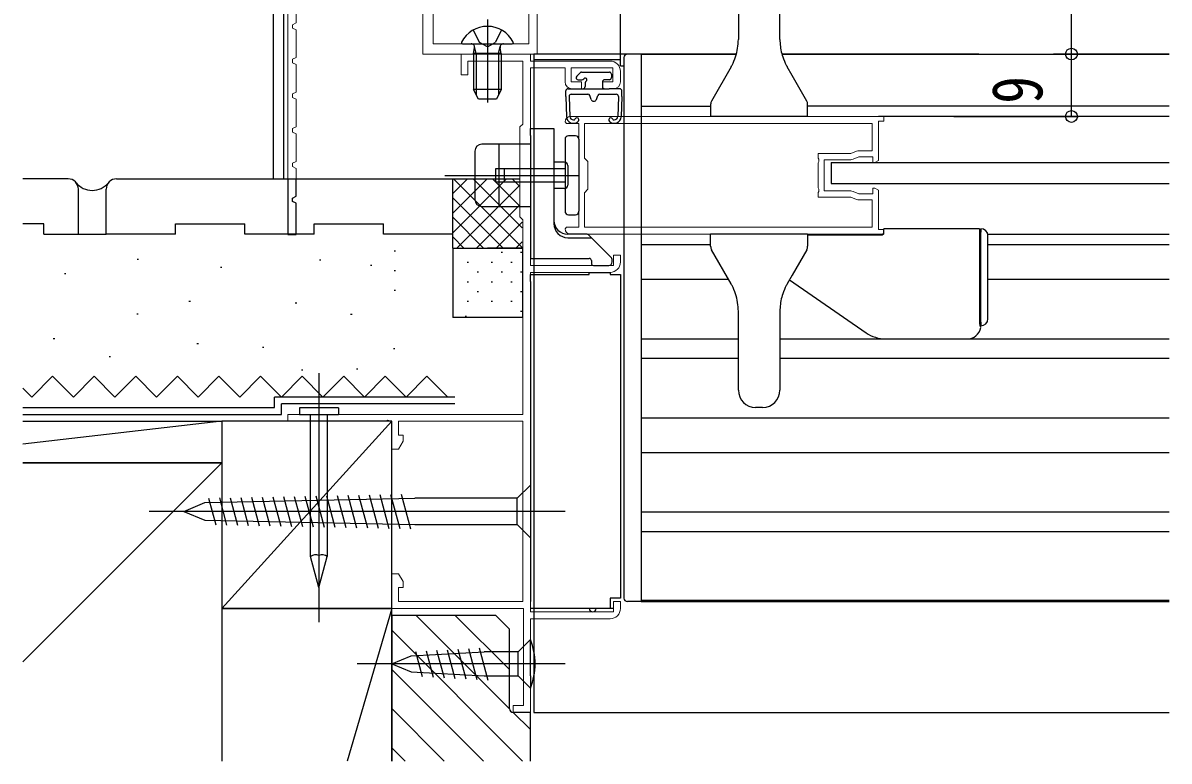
# Model space of a CAD drawing. Units: millimetres, scale not verified. Extents: x -495 to 495, y -800 to 801.
# Drawn here: x 60.7 to 226.1, y -99.6 to 7 of the extents above; entities that cross this region are included whole.
import ezdxf
from ezdxf.enums import TextEntityAlignment as Align

# ---------------------------------------------------------------- set-up
doc = ezdxf.new("R2010")
doc.units = ezdxf.units.MM
doc.header["$LTSCALE"] = 4
doc.layers.add('0-2_YKK_11', color=7, linetype='Continuous', lineweight=18)
for name, color, linetype in [('0-3_YKK_11E', 7, 'Continuous'), ('0-4_YKK_12', 2, 'Continuous'), ('0-5_YKK_13', 4, 'Continuous'), ('0-7_YKK_D', 6, 'Continuous'), ('0-9_YSS_K', 3, 'Continuous')]:
    doc.layers.add(name, color=color, linetype=linetype)
doc.styles.add('ＭＳ ゴシック', font='')
doc.styles.get('ＭＳ ゴシック').set_extended_font_data('MS Gothic')

msp = doc.modelspace()

# ---------------------------------------------------------------- linework, layer by layer
at = {"layer": '0-2_YKK_11'}
for p, q in [((146.933, -1.54), (146.933, -0.04)), ((183.237, -7.54), (141.737, -7.54)), ((184.937, -23.54), (139.737, -23.54))]:
    msp.add_line(p, q, dxfattribs=at)
at = {"layer": '0-2_YKK_11', "color": 30}
for points in [[(98.933, 21.458), (98.933, -15.54), (100.133, -15.54), (100.133, -14.04), (99.633, -13.785), (99.633, -13.295), (100.133, -13.04), (100.133, -9.04), (99.633, -8.785), (99.633, -8.295), (100.133, -8.04), (100.133, -4.04), (99.633, -3.785), (99.633, -3.295), (100.133, -3.04), (100.133, 0.96), (99.633, 1.215), (99.633, 1.705), (100.133, 1.96), (100.133, 5.96), (99.633, 6.215), (99.633, 6.705), (100.133, 6.96), (100.133, 20.448)], [(118.18, 15.898), (118.433, 15.601), (118.433, 2.46), (134.933, 2.46), (134.933, 10.76), (132.733, 10.76), (132.733, 9.76), (133.733, 9.76), (133.733, 3.96), (119.933, 3.96), (119.933, 9.76), (122.633, 9.76), (122.633, 10.76), (119.933, 10.76), (119.933, 16.471), (119.457, 16.971)]]:
    msp.add_lwpolyline(points, dxfattribs=at)
at = {"layer": '0-2_YKK_11'}
for points in [[(145.433, 1.46), (133.933, 1.46), (133.933, 2.46), (123.933, 2.46), (123.933, -0.54), (124.933, -0.54), (124.933, 1.46), (132.833, 1.46), (132.833, -7.64), (132.433, -8.04), (132.433, -21.04), (132.833, -21.44), (132.833, -49.54), (98.933, -49.54), (98.933, -50.54), (113.115, -50.54), (113.374, -50.391), (113.933, -50.542), (113.933, -54.542), (114.934, -54.542), (115.583, -53.417), (115.583, -52.542), (114.933, -52.542), (114.933, -50.54), (132.833, -50.54), (132.833, -76.54), (114.933, -76.54), (114.933, -74.542), (115.583, -74.542), (115.583, -73.667), (114.934, -72.542), (113.933, -72.542), (113.933, -77.54), (132.933, -77.54), (132.933, -91.54), (131.433, -91.54), (131.433, -92.54), (133.933, -92.54), (133.933, -79.04), (145.433, -79.04)], [(146.933, -27.54), (146.933, -26.54), (145.933, -26.54), (145.933, -28.04), (133.933, -28.04), (133.933, 0.46), (138.933, 0.46), (138.933, -1.54)], [(139.933, -2.54), (141.333, -2.54), (141.333, -1.54), (139.833, -1.54), (139.833, 0.46), (145.833, 0.46), (145.833, -1.54), (144.333, -1.54), (144.333, -2.54), (145.933, -2.54)], [(139.737, -6.54), (184.937, -6.54), (184.937, -7.24), (184.137, -7.24), (184.137, -12.89), (183.637, -13.19), (183.337, -13.19), (183.337, -12.39), (181.337, -12.39), (180.515, -12.719)], [(138.937, -22.74), (139.137, -22.54), (140.937, -22.54), (140.937, -7.54), (139.137, -7.54), (138.937, -7.34)], [(183.237, -7.54), (141.737, -7.54), (141.737, -12.54), (142.237, -13.04), (142.237, -17.04), (141.737, -17.54), (141.737, -22.54), (183.237, -22.54), (183.237, -18.59), (181.356, -18.59)], [(181.356, -11.49), (183.237, -11.49), (183.237, -7.54)], [(180.984, -18.519), (180.163, -18.19), (175.437, -18.19), (175.437, -17.537), (175.537, -17.364), (175.537, -17.017), (175.437, -16.844), (175.437, -13.237), (175.537, -13.064), (175.537, -12.717), (175.437, -12.544), (175.437, -11.89), (180.163, -11.89), (180.984, -11.562)], [(180.144, -12.79), (176.337, -12.79), (176.337, -17.29), (180.144, -17.29)], [(180.515, -17.362), (181.337, -17.69), (183.337, -17.69), (183.337, -16.89), (183.637, -16.89), (184.137, -17.19), (184.137, -22.84), (184.937, -22.84), (184.937, -23.54)], [(133.933, -78.04), (133.933, -29.04), (145.433, -29.04)], [(146.933, -77.54), (146.933, -76.54), (145.933, -76.54), (145.933, -78.04), (133.933, -78.04)]]:
    msp.add_lwpolyline(points, dxfattribs=at)
for centre, radius, start, end in [((145.433, -0.04), 1.5, 0.00001, 89.99999), ((139.933, -1.54), 1, 180.00001, 269.99999), ((145.933, -1.54), 1, 270.00001, 359.99999), ((139.737, -7.34), 0.8, 90.00001, 179.99999), ((181.356, -12.49), 1, 89.99998, 111.80137), ((180.144, -11.79), 1, 269.99998, 291.80137), ((180.144, -18.29), 1, 68.19863, 90.00002), ((181.356, -17.59), 1, 248.19863, 270.00002), ((139.737, -22.74), 0.8, 180.00001, 269.99999), ((145.433, -27.54), 1.5, 270.00001, 359.99999), ((145.433, -77.54), 1.5, 270.00001, 359.99999)]:
    msp.add_arc(centre, radius, start, end, dxfattribs=at)
at = {"layer": '0-3_YKK_11E'}
msp.add_line((98.933, -15.54), (98.933, -23.554), dxfattribs=at)
msp.add_lwpolyline([(98.933, -23.554), (100.133, -23.554), (100.133, -19.054), (99.633, -18.799), (99.633, -18.309), (100.133, -18.054), (100.133, -15.54)], dxfattribs=at)
at = {"layer": '0-4_YKK_12'}
for p, q in [((134.433, 2.46), (134.433, -92.54)), ((163.648, 2.46), (134.433, 2.46)), ((134.433, 1.66), (146.933, 1.66)), ((146.933, 0.76), (146.933, 1.66)), ((149.933, 2.46), (149.933, -76.34)), ((149.933, 2.46), (163.649, 2.46)), ((170.221, 2.464), (226.076, 2.464)), ((198.616, 2.46), (170.225, 2.46)), ((226.076, 2.46), (209.412, 2.46)), ((146.933, 0.76), (147.433, 0.76)), ((149.933, -5.04), (159.937, -5.04)), ((173.937, -5.03), (226.076, -5.03)), ((226.076, -6.54), (184.136, -6.54)), ((199.937, -23.54), (226.076, -23.54)), ((149.933, -25.04), (159.937, -25.04)), ((199.937, -25.03), (226.076, -25.03)), ((149.933, -30.04), (162.508, -30.04)), ((199.937, -30.03), (226.076, -30.03)), ((149.933, -38.64), (163.937, -38.64)), ((169.937, -38.636), (226.076, -38.636)), ((149.933, -41.44), (163.937, -41.44)), ((169.937, -41.436), (226.076, -41.436)), ((149.933, -50.036), (226.076, -50.036)), ((149.933, -55.036), (226.076, -55.036)), ((226.076, -63.63), (149.933, -63.63)), ((149.933, -66.43), (226.076, -66.43)), ((149.933, -76.34), (226.076, -76.34)), ((149.933, -76.54), (226.076, -76.54)), ((134.433, -92.54), (218.721, -92.54)), ((218.721, -92.54), (226.076, -92.54))]:
    msp.add_line(p, q, dxfattribs=at)
at = {"layer": '0-5_YKK_13'}
for p, q in [((96.833, 22.76), (96.833, -15.54)), ((98.333, 21.76), (98.333, -15.54)), ((169.937, 4.584), (169.937, 13.88)), ((127.733, 7.46), (127.733, -4.528)), ((125.683, 5.925), (126.588, 4.11)), ((129.783, 5.925), (128.878, 4.11)), ((124.138, 3.96), (131.329, 3.96)), ((125.733, 2.56), (125.878, 3.372)), ((126.112, 2.56), (125.872, 3.575)), ((127.733, 3.501), (126.588, 4.11)), ((127.733, 3.501), (128.878, 4.11)), ((129.354, 2.56), (129.595, 3.575)), ((129.733, 2.56), (129.589, 3.372)), ((129.733, 2.56), (125.733, 2.56)), ((125.733, 2.56), (125.733, -2.64)), ((126.112, 2.56), (126.112, -3.398)), ((129.354, 2.56), (129.354, -3.398)), ((129.733, 2.56), (129.733, -2.64)), ((147.433, 1.96), (147.433, -76.04)), ((149.933, 2.46), (147.933, 2.46)), ((149.933, 2.46), (149.933, -76.54)), ((162.883, 0.615), (160.068, -4.31)), ((141.122, -0.228), (140.622, -0.728)), ((140.834, -1.24), (141.373, -1.24)), ((141.334, -0.14), (145.333, -0.14)), ((144.333, -1.54), (144.333, -2.24)), ((145.333, -1.24), (144.633, -1.24)), ((145.633, -0.44), (145.633, -0.94)), ((126.433, -4.04), (125.733, -2.64)), ((129.733, -2.64), (125.733, -2.64)), ((129.733, -2.64), (129.033, -4.04)), ((139.036, -3.675), (139.036, -2.841)), ((139.336, -2.541), (145.283, -2.54)), ((141.834, -1.701), (141.834, -2.24)), ((146.565, -2.541), (145.283, -2.54)), ((146.832, -2.541), (145.283, -2.54)), ((146.565, -2.541), (145.283, -2.54)), ((147.132, -3.676), (147.132, -2.841)), ((129.033, -4.04), (126.433, -4.04)), ((139.036, -3.675), (139.139, -6.61)), ((139.535, -3.651), (139.638, -6.582)), ((139.835, -3.341), (142.23, -3.341)), ((142.708, -4.077), (142.512, -3.538)), ((143.46, -4.077), (143.656, -3.538)), ((143.938, -3.34), (146.333, -3.341)), ((146.632, -3.651), (146.53, -6.582)), ((147.132, -3.675), (147.029, -6.608)), ((159.937, -4.806), (159.937, -6.54)), ((173.937, -6.54), (173.937, -4.806)), ((173.937, -6.54), (159.937, -6.54)), ((140.176, -7.04), (140.136, -7.04)), ((145.992, -7.04), (146.032, -7.04)), ((133.933, -8.29), (137.333, -8.29)), ((133.933, -9.29), (133.933, -8.29)), ((133.933, -9.29), (133.933, -27.04)), ((137.333, -8.29), (137.333, -22.04)), ((138.937, -9.83), (138.937, -20.23)), ((140.437, -9.33), (139.437, -9.33)), ((140.937, -9.83), (140.937, -20.23)), ((125.933, -11.54), (125.933, -18.54)), ((129.397, -10.54), (126.933, -10.54)), ((129.397, -10.54), (129.397, -19.54)), ((133.933, -10.54), (129.397, -10.54)), ((138.833, -13.14), (137.333, -13.14)), ((177.337, -13.196), (177.337, -16.196)), ((177.337, -13.196), (226.076, -13.196)), ((130.188, -16.03), (130.188, -14.03)), ((137.937, -14.03), (138.937, -14.03)), ((139.333, -13.64), (139.333, -16.44)), ((121.594, -15.04), (140.878, -15.04)), ((137.937, -16.03), (128.937, -16.03)), ((138.937, -16.03), (137.937, -16.03)), ((177.337, -16.196), (226.076, -16.196)), ((138.833, -16.94), (137.333, -16.94)), ((126.933, -19.54), (129.397, -19.54)), ((129.397, -19.54), (133.933, -19.54)), ((139.437, -20.73), (140.437, -20.73)), ((184.937, -23.244), (184.937, -22.744)), ((196.937, -22.744), (184.937, -22.744)), ((198.701, -22.744), (196.937, -22.744)), ((198.737, -22.744), (198.701, -22.744)), ((198.737, -22.744), (198.737, -36.344)), ((198.937, -23.144), (198.737, -23.144)), ((198.937, -22.744), (198.937, -23.244)), ((142.109, -23.54), (139.333, -23.54)), ((139.333, -24.04), (142.733, -24.04)), ((145.645, -26.953), (142.321, -23.628)), ((159.937, -25.275), (159.937, -23.54)), ((173.937, -23.54), (159.937, -23.54)), ((173.921, -23.644), (184.537, -23.644)), ((173.937, -23.54), (173.937, -25.275)), ((198.937, -36.244), (198.937, -23.244)), ((162.883, -30.696), (160.068, -25.771)), ((133.933, -27.04), (142.433, -27.04)), ((142.733, -27.34), (142.733, -27.74)), ((143.033, -28.04), (145.233, -28.04)), ((145.733, -27.54), (145.733, -27.165)), ((145.433, -29.34), (146.933, -29.34)), ((146.933, -29.34), (146.933, -76.04)), ((133.933, -30.34), (133.933, -76.54)), ((171.311, -30.141), (182.355, -37.759)), ((169.937, -34.665), (169.937, -43.961)), ((198.737, -36.344), (198.937, -36.344)), ((198.937, -36.244), (198.937, -36.744)), ((185.194, -38.644), (196.937, -38.644)), ((103.433, -43.6), (103.433, -79.54)), ((163.937, -46.04), (163.937, -43.961)), ((169.937, -43.961), (169.937, -46.04)), ((106.253, -48.6), (100.613, -48.6)), ((100.613, -48.6), (100.613, -49.54)), ((100.613, -49.54), (106.253, -49.54)), ((102.233, -70.062), (102.233, -49.54)), ((104.633, -49.54), (104.633, -70.062)), ((106.253, -48.6), (106.253, -49.54)), ((167.437, -48.54), (166.437, -48.54)), ((109.143, -61.177), (110.416, -65.931)), ((110.687, -61.145), (111.978, -65.963)), ((112.231, -61.112), (113.54, -65.996)), ((113.775, -61.08), (115.101, -66.029)), ((115.32, -61.048), (116.663, -66.061)), ((133.933, -59.74), (132.033, -61.64)), ((87.523, -61.629), (88.553, -65.473)), ((89.067, -61.597), (90.115, -65.506)), ((90.612, -61.565), (91.676, -65.538)), ((92.156, -61.532), (93.238, -65.571)), ((93.7, -61.5), (94.8, -65.604)), ((95.244, -61.468), (96.361, -65.636)), ((96.789, -61.436), (97.923, -65.669)), ((98.333, -61.403), (99.485, -65.702)), ((99.877, -61.371), (101.046, -65.734)), ((101.421, -61.339), (102.608, -65.767)), ((102.966, -61.306), (104.17, -65.8)), ((104.51, -61.274), (105.731, -65.832)), ((106.054, -61.242), (107.293, -65.865)), ((107.598, -61.209), (108.855, -65.898)), ((132.033, -61.64), (117.267, -61.64)), ((132.033, -65.44), (132.033, -61.64)), ((138.933, -63.54), (78.933, -63.54)), ((117.267, -65.44), (132.033, -65.44)), ((133.933, -67.34), (132.033, -65.44)), ((103.433, -74.54), (102.233, -70.062)), ((103.433, -69.904), (103.433, -74.54)), ((103.433, -74.54), (104.633, -70.062)), ((146.933, -76.04), (145.433, -76.04)), ((145.433, -77.54), (140.433, -77.54)), ((145.933, -77.54), (145.433, -77.54)), ((117.356, -83.757), (118.326, -87.378)), ((118.886, -83.672), (119.903, -87.465)), ((120.416, -83.587), (121.479, -87.553)), ((121.947, -83.502), (123.055, -87.64)), ((123.477, -83.417), (124.632, -87.728)), ((125.007, -83.332), (126.208, -87.815)), ((126.537, -83.248), (127.784, -87.903)), ((132.183, -83.79), (127.267, -83.79)), ((132.183, -87.29), (132.183, -83.79)), ((133.933, -87.29), (133.933, -83.79)), ((138.933, -85.54), (108.933, -85.54)), ((127.267, -87.29), (132.183, -87.29))]:
    msp.add_line(p, q, dxfattribs=at)
for points in [[(163.937, 13.88), (163.937, 5.169), (163.937, 4.584)], [(173.805, -4.31), (171.704, -0.634), (170.991, 0.615)], [(128.937, -16.03), (128.937, -14.03), (137.937, -14.03)], [(199.937, -35.744), (199.937, -30.644), (199.937, -23.744)], [(173.805, -25.771), (171.704, -29.447), (170.991, -30.696)], [(133.933, -30.34), (133.933, -29.34), (142.433, -29.34)], [(142.433, -29.34), (142.433, -29.04), (145.433, -29.04), (145.433, -29.34)], [(163.937, -43.961), (163.937, -35.25), (163.937, -34.665)], [(198.766, -36.563), (198.778, -36.608), (198.806, -36.699), (198.826, -36.753), (198.832, -36.769), (198.832, -36.768)], [(83.933, -63.54), (86.991, -62.274), (117.267, -61.64)], [(83.933, -63.54), (86.991, -64.807), (117.267, -65.44)], [(145.433, -76.04), (145.433, -77.54), (133.933, -77.54)], [(149.933, -76.54), (148.163, -76.54), (147.933, -76.54)], [(133.933, -83.79), (133.933, -82.04), (132.183, -83.79)], [(113.933, -85.54), (116.75, -84.374), (127.267, -83.79)], [(113.933, -85.54), (116.75, -86.707), (127.267, -87.29)], [(133.933, -87.29), (133.933, -89.04), (132.183, -87.29)]]:
    msp.add_lwpolyline(points, dxfattribs=at)
for centre, radius, start, end in [((127.733, 2.26), 4.2, 27.28096, 152.71904), ((124.138, 4.114), 0.154, 152.71904, 270), ((125.386, 3.46), 0.5, 349.90904, 90), ((130.081, 3.46), 0.5, 90, 190.09096), ((131.329, 4.114), 0.154, 270, 27.28096), ((155.937, 4.584), 8, 341.60398, 0), ((177.937, 4.584), 8, 180, 183.64615), ((177.937, 4.584), 8, 183.64615, 198.39602), ((147.933, 1.96), 0.5, 90, 180), ((155.937, 4.584), 8, 332.37706, 341.60399), ((177.937, 4.584), 8, 198.39606, 207.62289), ((155.937, 4.584), 8, 330.25512, 332.3771), ((177.937, 4.584), 8, 207.6229, 209.74488), ((140.834, -0.94), 0.3, 135, 270), ((141.334, -0.44), 0.3, 90, 135), ((141.373, -0.94), 0.3, 270, 326.94431), ((141.834, -1.24), 0.25, 303.0557, 146.94431), ((142.134, -1.701), 0.3, 123.0557, 180.00036), ((144.633, -1.54), 0.3, 90, 179.99953), ((145.333, -0.44), 0.3, 0, 90), ((145.333, -0.94), 0.3, 270, 0), ((139.336, -2.841), 0.3, 90, 180.00017), ((141.534, -2.24), 0.3, 270, 0.00036), ((144.633, -2.24), 0.3, 179.99874, 270), ((146.832, -2.841), 0.3, 359.99983, 89.9957), ((139.835, -3.641), 0.3, 90, 182.00017), ((142.23, -3.641), 0.3, 20.00017, 90), ((143.084, -3.941), 0.4, 200.00017, 340.00017), ((143.938, -3.64), 0.3, 89.997, 160.00017), ((146.332, -3.641), 0.3, 358.00017, 89.9957), ((160.937, -4.806), 1, 150.25512, 180), ((172.937, -4.806), 1, 0, 29.74488), ((140.136, -6.54), 1, 180, 309.99933), ((140.136, -6.54), 0.5, 180.00017, 270), ((146.032, -6.54), 1, 230.00101, 356.1118), ((146.032, -6.54), 0.5, 270, 0.00017), ((140.176, -6.84), 0.2, 270, 336.42172), ((140.634, -7.04), 0.3, 304.26479, 156.41869), ((140.972, -7.536), 0.3, 124.26479, 129.99933), ((145.534, -7.04), 0.3, 23.57861, 235.73554), ((145.196, -7.536), 0.3, 50.00101, 55.73554), ((145.992, -6.84), 0.2, 203.57861, 270), ((139.437, -9.83), 0.5, 90, 180), ((140.437, -9.83), 0.5, 0, 90), ((126.933, -11.54), 1, 90, 180), ((138.833, -13.64), 0.5, 0, 90), ((138.833, -16.44), 0.5, 270, 0), ((126.933, -18.54), 1, 180, 270), ((139.437, -20.23), 0.5, 180, 270), ((140.437, -20.23), 0.5, 270, 0), ((139.333, -21.54), 2, 180, 270), ((139.333, -22.04), 2, 180, 270), ((198.937, -23.744), 1, 0, 90), ((142.109, -23.84), 0.3, 45, 90), ((184.537, -23.244), 0.4, 270, 0), ((160.937, -25.275), 1, 180, 209.74488), ((172.937, -25.275), 1, 330.25512, 0), ((142.433, -27.34), 0.3, 0, 90), ((143.033, -27.74), 0.3, 180, 270), ((145.233, -27.54), 0.5, 270, 0), ((145.433, -27.165), 0.3, 0, 45), ((155.937, -34.665), 8, 27.6229, 29.74488), ((155.937, -34.665), 8, 18.39601, 27.62294), ((177.937, -34.665), 8, 152.37711, 161.60394), ((177.937, -34.665), 8, 150.25512, 152.3771), ((155.937, -34.665), 8, 0, 18.39602), ((177.937, -34.665), 8, 161.60398, 176.35385), ((177.937, -34.665), 8, 176.35385, 180), ((199.534, -36.345), 0.797, 177.92973, 195.92175), ((198.937, -35.744), 1, 270, 0), ((185.194, -33.644), 5, 235.40055, 270), ((196.937, -36.644), 2, 270, 349.83575), ((198.61, -36.944), 0.3, 349.83575, 46.10934), ((166.437, -46.04), 2.5, 180, 270), ((167.437, -46.04), 2.5, 270, 0), ((102.969, -71.01), 1.2, 67.21414, 127.78586), ((103.898, -71.01), 1.2, 52.21414, 112.78586), ((147.933, -76.04), 0.5, 180, 270), ((142.933, -77.54), 0.5, 180, 270), ((142.933, -77.54), 0.5, 270, 360), ((125.533, -85.54), 9.1, 337.38014, 22.61986)]:
    msp.add_arc(centre, radius, start, end, dxfattribs=at)
at = {"layer": '0-7_YKK_D'}
for p, q in [((146.933, 0.96), (146.933, 40.535)), ((175.613, 2.46), (212.998, 2.46)), ((209.256, 2.46), (212.998, 2.46)), ((211.998, -6.54), (211.998, 2.46)), ((195.012, -6.54), (212.998, -6.54))]:
    msp.add_line(p, q, dxfattribs=at)
msp.add_lwpolyline([(211.998, 2.46), (211.998, 21.958), (211.998, 54.425)], dxfattribs=at)
for centre in [(211.998, 2.46), (211.998, 2.46), (211.998, -6.54)]:
    msp.add_circle(centre, 0.85, dxfattribs=at)
at = {"layer": '0-9_YSS_K'}
for p, q in [((67.235, -15.54), (60.731, -15.54)), ((74.235, -15.54), (122.735, -15.54)), ((122.735, -23.54), (122.735, -15.54)), ((124.853, -15.54), (122.735, -17.659)), ((127.682, -15.54), (122.735, -20.488)), ((130.51, -15.54), (122.735, -23.316)), ((122.735, -25.54), (122.735, -15.54)), ((122.735, -15.54), (132.335, -15.54)), ((122.839, -15.54), (132.735, -25.437)), ((125.667, -15.54), (132.735, -22.608)), ((128.495, -15.54), (132.335, -19.38)), ((131.324, -15.54), (132.335, -16.551)), ((68.735, -23.54), (68.735, -17.04)), ((72.735, -23.54), (72.735, -17.04)), ((132.335, -16.544), (123.339, -25.54)), ((122.735, -18.265), (130.01, -25.54)), ((132.335, -19.373), (126.167, -25.54)), ((122.735, -21.093), (127.182, -25.54)), ((63.732, -22.04), (60.731, -22.04)), ((63.732, -23.54), (63.732, -22.04)), ((82.737, -22.04), (92.737, -22.04)), ((82.737, -23.54), (82.737, -22.04)), ((102.735, -22.04), (112.735, -22.04)), ((102.735, -23.54), (102.735, -22.04)), ((132.735, -21.801), (128.995, -25.54)), ((63.732, -23.54), (68.735, -23.54)), ((68.735, -23.54), (72.735, -23.54)), ((82.737, -23.54), (72.735, -23.54)), ((122.735, -23.922), (124.353, -25.54)), ((132.735, -24.63), (131.824, -25.54)), ((114.503, -25.988), (114.303, -25.988)), ((122.735, -25.54), (132.735, -25.54)), ((122.735, -25.54), (122.735, -35.54)), ((132.835, -25.541), (127.733, -25.541)), ((129.905, -26.198), (129.705, -26.198)), ((132.733, -26.198), (132.533, -26.198)), ((132.835, -35.54), (132.835, -25.54)), ((77.408, -27.208), (77.208, -27.208)), ((103.719, -27.257), (103.519, -27.257)), ((111.051, -28.055), (110.851, -28.055)), ((125.024, -27.612), (124.824, -27.612)), ((128.491, -27.612), (128.291, -27.612)), ((131.319, -27.612), (131.119, -27.612)), ((66.907, -29.247), (66.707, -29.247)), ((89.428, -28.355), (89.228, -28.355)), ((114.503, -28.816), (114.303, -28.816)), ((126.439, -29.026), (126.239, -29.026)), ((129.905, -29.026), (129.705, -29.026)), ((132.734, -29.026), (132.534, -29.026)), ((125.025, -30.441), (124.825, -30.441)), ((128.491, -30.441), (128.291, -30.441)), ((131.319, -30.44), (131.119, -30.44)), ((114.503, -31.645), (114.303, -31.645)), ((126.439, -31.855), (126.239, -31.855)), ((132.734, -31.854), (132.534, -31.855)), ((84.889, -33.241), (84.689, -33.241)), ((100.228, -33.49), (100.028, -33.49)), ((125.025, -33.269), (124.825, -33.269)), ((128.491, -33.269), (128.291, -33.269)), ((131.32, -33.269), (131.12, -33.269)), ((132.734, -34.683), (132.534, -34.683)), ((77.358, -35.086), (77.158, -35.086)), ((108.208, -35.135), (108.008, -35.135)), ((132.835, -35.541), (122.735, -35.541)), ((124.711, -35.425), (124.511, -35.425)), ((65.311, -38.621), (65.111, -38.621)), ((86.037, -39.374), (85.837, -39.374)), ((73.368, -41.219), (73.168, -41.219)), ((95.49, -39.872), (95.29, -39.872)), ((114.392, -40.071), (114.192, -40.071)), ((101.126, -43.163), (100.926, -43.163)), ((109.056, -43.013), (108.856, -43.013)), ((62.011, -47.039), (60.731, -45.759)), ((123.03, -47.039), (97.03, -47.039)), ((97.03, -48.539), (97.03, -47.039)), ((60.731, -48.539), (97.03, -48.539)), ((60.731, -49.539), (98.03, -49.539)), ((123.03, -48.039), (98.03, -48.039)), ((98.03, -49.539), (98.03, -48.039)), ((89.435, -50.54), (60.731, -53.821)), ((113.933, -50.54), (89.435, -77.54)), ((89.435, -56.54), (60.731, -85.244)), ((113.933, -77.54), (107.507, -99.575)), ((113.935, -78.54), (113.935, -99.575)), ((128.935, -78.54), (113.935, -78.54)), ((130.935, -92.031), (117.444, -78.54)), ((130.935, -86.374), (123.101, -78.54)), ((130.935, -80.54), (128.935, -78.54)), ((132.822, -99.575), (113.935, -80.688)), ((130.935, -92.04), (130.935, -80.54)), ((127.165, -99.575), (113.935, -86.345)), ((121.508, -99.575), (113.935, -92.001)), ((133.935, -92.54), (131.435, -92.54)), ((133.935, -95.031), (131.444, -92.54)), ((133.935, -99.575), (133.935, -92.54)), ((115.852, -99.575), (113.935, -97.658))]:
    msp.add_line(p, q, dxfattribs=at)
for points in [[(102.735, -23.54), (92.737, -23.54), (92.737, -22.04)], [(122.735, -23.54), (112.735, -23.54), (112.735, -22.04)], [(68.011, -47.039), (65.011, -44.039), (62.011, -47.039)], [(74.011, -47.039), (71.011, -44.039), (68.011, -47.039)], [(80.011, -47.039), (77.011, -44.039), (74.011, -47.039)], [(86.011, -47.039), (83.011, -44.039), (80.011, -47.039)], [(92.011, -47.039), (89.011, -44.039), (86.011, -47.039)], [(98.011, -47.039), (95.011, -44.039), (92.011, -47.039)], [(104.011, -47.039), (101.011, -44.039), (98.011, -47.039)], [(110.011, -47.039), (107.011, -44.039), (104.011, -47.039)], [(116.011, -47.039), (113.011, -44.039), (110.011, -47.039)], [(122.011, -47.039), (119.011, -44.039), (116.011, -47.039)], [(60.731, -50.54), (89.435, -50.54), (89.435, -56.54), (60.731, -56.54)], [(60.731, -56.54), (89.435, -56.54), (89.435, -99.575)], [(113.933, -99.575), (113.933, -77.54), (89.435, -77.54), (89.435, -99.575)]]:
    msp.add_lwpolyline(points, dxfattribs=at)
msp.add_lwpolyline([(113.933, -77.54), (113.933, -50.54), (89.435, -50.54), (89.435, -77.54)], close=True, dxfattribs=at)
for centre, radius, start, end in [((67.235, -17.04), 1.5, 0, 90), ((70.735, -14.212), 3, 218.94244, 321.05756), ((74.235, -17.04), 1.5, 90, 180), ((131.435, -92.04), 0.5, 180, 270)]:
    msp.add_arc(centre, radius, start, end, dxfattribs=at)

# ---------------------------------------------------------------- texts
at = {"layer": '0-7_YKK_D', "style": 'ＭＳ ゴシック', "width": 0.8}
msp.add_text('9', height=7.331, rotation=90, dxfattribs=at).set_placement((209.998, -4.707), align=Align.BOTTOM_LEFT)

doc.saveas('drawing.dxf')
